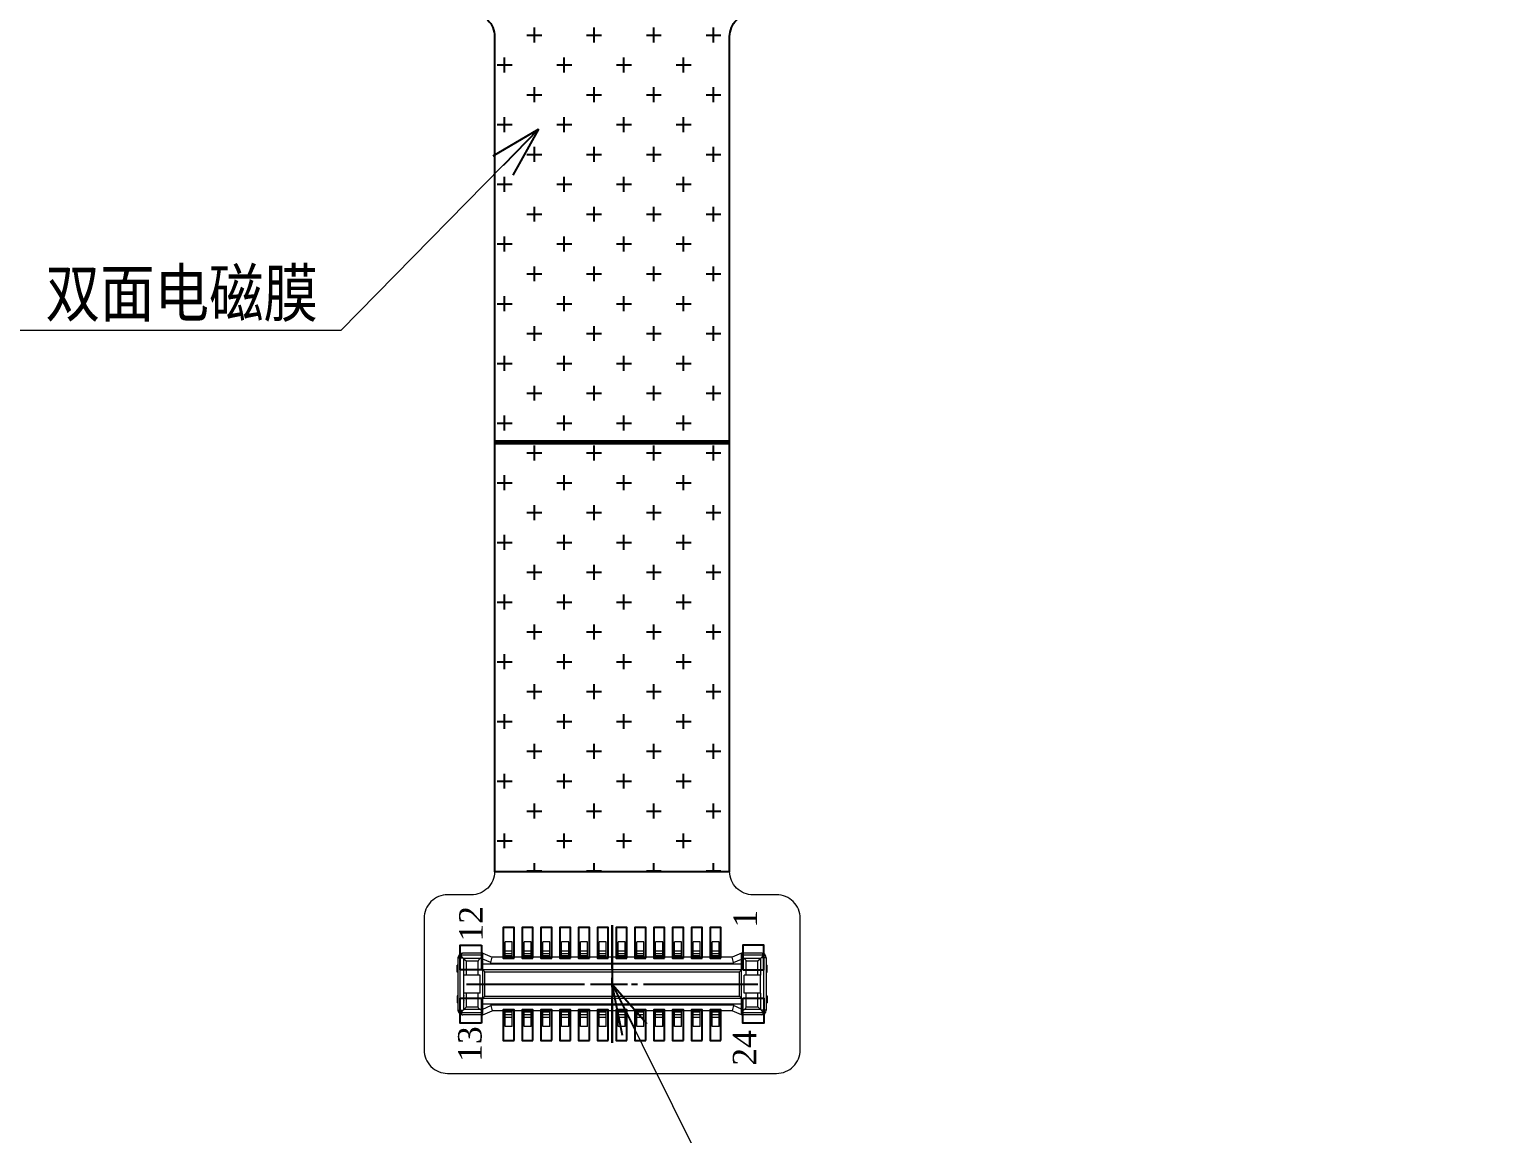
# Model space of a CAD drawing. Header units: millimetres. Extents: x 2678 to 7528, y -1679 to -1155.
# Drawn here: x 3114.19 to 3145.34, y -1332.89 to -1309.39 of the extents above; entities that cross this region are included whole.
import ezdxf

# ---------------------------------------------------------------- set-up
doc = ezdxf.new("R2010")
doc.units = ezdxf.units.MM
doc.linetypes.add('CENTER', pattern=[50.8, 31.75, -6.35, 6.35, -6.35])
doc.linetypes.add('CENTER2', pattern=[1.125, 0.75, -0.125, 0.125, -0.125])
doc.layers.add('Dim', color=3, linetype='Continuous', lineweight=13)
for name, color, linetype in [('EMI', 8, 'Continuous'), ('FPC', 5, 'Continuous'), ('KEEPOUT_01', 3, 'Continuous'), ('LCM FPC', 30, 'Continuous'), ('LCM-FPC', 30, 'Continuous')]:
    doc.layers.add(name, color=color, linetype=linetype)
doc.styles.add('CCN-1', font='', dxfattribs={"width": 0.85})
doc.styles.add('宋体 常规', font='')
doc.styles.add('样式 2', font='times.ttf')
doc.styles.add('汉字', font='')
doc.styles.get('CCN-1').set_extended_font_data('SimSun')
doc.styles.get('宋体 常规').set_extended_font_data('瀹嬩綋')
doc.styles.get('汉字').set_extended_font_data('SimSun')
doc.dimstyles.new('DIM-CCN', dxfattribs={"dimscale": 0.9, "dimtxt": 1.7, "dimasz": 1.2, "dimexe": 1.5, "dimexo": 0.5, "dimgap": 0.3, "dimtad": 1, "dimzin": 0, "dimdsep": 46, "dimtxsty": 'CCN-1', "dimblk": 'OPEN30', "dimcen": 0.05, "dimclrd": 256, "dimclre": 256, "dimclrt": 7, "dimadec": 0, "dimazin": 0, "dimtfac": 1, "dimtofl": 0, "dimtmove": 0, "dimatfit": 3, "dimldrblk": 'OPEN30', "dimfxl": 1, "dimtolj": 1, "dimtzin": 0, "dimlwd": -1, "dimlwe": -1, "dimarcsym": 0})

# ---------------------------------------------------------------- blocks, each defined once
blk = doc.blocks.new('_Open30')
at = {"color": 0, "linetype": 'ByBlock', "lineweight": -2}
for p, q in [((-1, 0.268), (0, 0)), ((0, 0), (-1, -0.268)), ((0, 0), (-1, 0))]:
    blk.add_line(p, q, dxfattribs=at)
blk = doc.blocks.new('14GM024')
at = {"color": 7, "lineweight": 5, "true_color": 0xffffff}
for p, q in [((617.333, 218.257), (617.331, 218.246)), ((617.331, 217.815), (617.331, 218.243)), ((617.338, 218.265), (617.333, 218.257)), ((617.35, 218.271), (617.338, 218.265)), ((617.376, 218.273), (617.35, 218.271)), ((617.376, 217.815), (617.376, 218.273)), ((617.431, 218.345), (617.431, 218.24)), ((618.546, 218.345), (617.431, 218.345)), ((617.431, 218.295), (618.546, 218.295)), ((617.431, 218.24), (617.447, 218.223)), ((617.447, 217.874), (617.447, 218.223)), ((617.447, 218.223), (617.45, 218.219)), ((617.45, 218.219), (617.798, 218.219)), ((617.45, 218.219), (617.504, 218.165)), ((617.504, 218.165), (617.504, 217.915)), ((617.504, 218.165), (617.798, 218.165)), ((617.588, 218.345), (617.588, 218.365)), ((617.738, 218.365), (617.588, 218.365)), ((617.738, 218.345), (617.738, 218.365)), ((617.798, 217.875), (617.798, 218.222)), ((617.798, 218.222), (618.178, 218.222)), ((618.178, 217.875), (618.178, 218.222)), ((618.178, 218.219), (618.527, 218.219)), ((618.178, 218.165), (618.473, 218.165)), ((618.239, 218.345), (618.239, 218.365)), ((618.239, 218.365), (618.389, 218.365)), ((618.389, 218.345), (618.389, 218.365)), ((618.527, 218.219), (618.473, 218.165)), ((618.473, 217.915), (618.473, 218.165)), ((618.531, 218.223), (618.527, 218.219)), ((618.546, 218.24), (618.531, 218.223)), ((618.531, 217.874), (618.531, 218.223)), ((618.546, 218.345), (618.546, 218.24)), ((618.601, 217.815), (618.601, 218.273)), ((618.601, 218.273), (618.627, 218.271)), ((618.627, 218.271), (618.639, 218.265)), ((618.639, 218.265), (618.644, 218.258)), ((618.645, 218.257), (618.646, 218.246)), ((618.646, 217.815), (618.646, 218.243)), ((617.331, 217.815), (617.419, 217.615)), ((617.332, 217.815), (617.456, 217.815)), ((617.411, 217.815), (617.447, 217.874)), ((617.456, 217.815), (617.531, 217.644)), ((617.456, 217.815), (618.507, 217.815)), ((617.504, 217.915), (617.798, 217.915)), ((617.564, 212.315), (617.564, 217.815)), ((617.689, 217.815), (617.689, 212.315)), ((617.729, 217.775), (617.689, 217.815)), ((617.729, 217.775), (617.729, 212.355)), ((617.729, 217.775), (618.249, 217.775)), ((617.798, 217.875), (618.178, 217.875)), ((618.178, 217.915), (618.473, 217.915)), ((618.249, 217.775), (618.289, 217.815)), ((618.249, 217.775), (618.249, 212.355)), ((618.289, 212.315), (618.289, 217.815)), ((618.414, 212.315), (618.414, 217.815)), ((618.446, 217.644), (618.521, 217.815)), ((618.507, 217.815), (618.521, 217.815)), ((618.521, 217.815), (618.646, 217.815)), ((618.566, 217.815), (618.531, 217.874)), ((618.646, 217.815), (618.559, 217.615)), ((617.531, 217.644), (617.419, 217.615)), ((617.419, 212.515), (617.419, 217.615)), ((617.544, 217.647), (617.531, 217.644)), ((617.544, 217.647), (617.544, 212.483)), ((618.434, 217.647), (618.434, 212.483)), ((618.434, 217.647), (618.446, 217.644)), ((618.446, 217.644), (618.559, 217.616)), ((618.559, 212.515), (618.559, 217.615)), ((617.089, 217.19), (617.089, 217.34)), ((617.089, 217.34), (617.419, 217.34)), ((617.089, 217.19), (617.419, 217.19)), ((617.288, 217.34), (617.288, 217.19)), ((617.337, 217.19), (617.337, 217.34)), ((617.388, 217.19), (617.388, 217.34)), ((618.559, 217.34), (618.889, 217.34)), ((618.559, 217.19), (618.889, 217.19)), ((618.589, 217.19), (618.589, 217.34)), ((618.641, 217.34), (618.641, 217.19)), ((618.689, 217.19), (618.689, 217.34)), ((618.889, 217.19), (618.889, 217.34)), ((617.089, 216.79), (617.089, 216.94)), ((617.089, 216.94), (617.419, 216.94)), ((617.288, 216.94), (617.288, 216.79)), ((617.337, 216.79), (617.337, 216.94)), ((617.388, 216.79), (617.388, 216.94)), ((618.559, 216.94), (618.889, 216.94)), ((618.589, 216.79), (618.589, 216.94)), ((618.641, 216.94), (618.641, 216.79)), ((618.689, 216.79), (618.689, 216.94)), ((618.889, 216.79), (618.889, 216.94)), ((617.089, 216.79), (617.419, 216.79)), ((617.089, 216.39), (617.089, 216.54)), ((617.089, 216.54), (617.419, 216.54)), ((617.288, 216.54), (617.288, 216.39)), ((617.337, 216.39), (617.337, 216.54)), ((617.388, 216.39), (617.388, 216.54)), ((618.559, 216.79), (618.889, 216.79)), ((618.559, 216.54), (618.889, 216.54)), ((618.589, 216.39), (618.589, 216.54)), ((618.641, 216.54), (618.641, 216.39)), ((618.689, 216.39), (618.689, 216.54)), ((618.889, 216.39), (618.889, 216.54)), ((617.089, 216.39), (617.419, 216.39)), ((618.559, 216.39), (618.889, 216.39)), ((617.089, 215.99), (617.089, 216.14)), ((617.089, 216.14), (617.419, 216.14)), ((617.089, 215.99), (617.419, 215.99)), ((617.288, 216.14), (617.288, 215.99)), ((617.337, 215.99), (617.337, 216.14)), ((617.388, 215.99), (617.388, 216.14)), ((618.559, 216.14), (618.889, 216.14)), ((618.559, 215.99), (618.889, 215.99)), ((618.589, 215.99), (618.589, 216.14)), ((618.641, 216.14), (618.641, 215.99)), ((618.689, 215.99), (618.689, 216.14)), ((618.889, 215.99), (618.889, 216.14)), ((617.089, 215.59), (617.089, 215.74)), ((617.089, 215.74), (617.419, 215.74)), ((617.089, 215.59), (617.419, 215.59)), ((617.288, 215.74), (617.288, 215.59)), ((617.337, 215.59), (617.337, 215.74)), ((617.388, 215.59), (617.388, 215.74)), ((618.559, 215.74), (618.889, 215.74)), ((618.559, 215.59), (618.889, 215.59)), ((618.589, 215.59), (618.589, 215.74)), ((618.641, 215.74), (618.641, 215.59)), ((618.689, 215.59), (618.689, 215.74)), ((618.889, 215.59), (618.889, 215.74)), ((617.089, 215.19), (617.089, 215.34)), ((617.089, 215.34), (617.419, 215.34)), ((617.288, 215.34), (617.288, 215.19)), ((617.337, 215.19), (617.337, 215.34)), ((617.388, 215.19), (617.388, 215.34)), ((618.559, 215.34), (618.889, 215.34)), ((618.589, 215.19), (618.589, 215.34)), ((618.641, 215.34), (618.641, 215.19)), ((618.689, 215.19), (618.689, 215.34)), ((618.889, 215.19), (618.889, 215.34)), ((617.089, 215.19), (617.419, 215.19)), ((618.559, 215.19), (618.889, 215.19)), ((617.089, 214.79), (617.089, 214.94)), ((617.089, 214.94), (617.419, 214.94)), ((617.089, 214.79), (617.419, 214.79)), ((617.288, 214.94), (617.288, 214.79)), ((617.337, 214.79), (617.337, 214.94)), ((617.388, 214.79), (617.388, 214.94)), ((618.559, 214.94), (618.889, 214.94)), ((618.559, 214.79), (618.889, 214.79)), ((618.589, 214.79), (618.589, 214.94)), ((618.641, 214.94), (618.641, 214.79)), ((618.689, 214.79), (618.689, 214.94)), ((618.889, 214.79), (618.889, 214.94)), ((617.089, 214.39), (617.089, 214.54)), ((617.089, 214.54), (617.419, 214.54)), ((617.089, 214.39), (617.419, 214.39)), ((617.288, 214.54), (617.288, 214.39)), ((617.337, 214.39), (617.337, 214.54)), ((617.388, 214.39), (617.388, 214.54)), ((618.559, 214.54), (618.889, 214.54)), ((618.559, 214.39), (618.889, 214.39)), ((618.589, 214.39), (618.589, 214.54)), ((618.641, 214.54), (618.641, 214.39)), ((618.689, 214.39), (618.689, 214.54)), ((618.889, 214.39), (618.889, 214.54)), ((617.089, 213.99), (617.089, 214.14)), ((617.089, 214.14), (617.419, 214.14)), ((617.288, 214.14), (617.288, 213.99)), ((617.337, 213.99), (617.337, 214.14)), ((617.388, 213.99), (617.388, 214.14)), ((618.559, 214.14), (618.889, 214.14)), ((618.589, 213.99), (618.589, 214.14)), ((618.641, 214.14), (618.641, 213.99)), ((618.689, 213.99), (618.689, 214.14)), ((618.889, 213.99), (618.889, 214.14)), ((617.089, 213.99), (617.419, 213.99)), ((617.089, 213.59), (617.089, 213.74)), ((617.089, 213.74), (617.419, 213.74)), ((617.288, 213.74), (617.288, 213.59)), ((617.337, 213.59), (617.337, 213.74)), ((617.388, 213.59), (617.388, 213.74)), ((618.559, 213.99), (618.889, 213.99)), ((618.559, 213.74), (618.889, 213.74)), ((618.589, 213.59), (618.589, 213.74)), ((618.641, 213.74), (618.641, 213.59)), ((618.689, 213.59), (618.689, 213.74)), ((618.889, 213.59), (618.889, 213.74)), ((617.089, 213.59), (617.419, 213.59)), ((618.559, 213.59), (618.889, 213.59)), ((617.089, 213.19), (617.089, 213.34)), ((617.089, 213.34), (617.419, 213.34)), ((617.089, 213.19), (617.419, 213.19)), ((617.288, 213.34), (617.288, 213.19)), ((617.337, 213.19), (617.337, 213.34)), ((617.388, 213.19), (617.388, 213.34)), ((618.559, 213.34), (618.889, 213.34)), ((618.559, 213.19), (618.889, 213.19)), ((618.589, 213.19), (618.589, 213.34)), ((618.641, 213.34), (618.641, 213.19)), ((618.689, 213.19), (618.689, 213.34)), ((618.889, 213.19), (618.889, 213.34)), ((617.089, 212.79), (617.089, 212.94)), ((617.089, 212.94), (617.419, 212.94)), ((617.089, 212.79), (617.419, 212.79)), ((617.288, 212.94), (617.288, 212.79)), ((617.337, 212.79), (617.337, 212.94)), ((617.388, 212.79), (617.388, 212.94)), ((618.559, 212.94), (618.889, 212.94)), ((618.559, 212.79), (618.889, 212.79)), ((618.589, 212.79), (618.589, 212.94)), ((618.641, 212.94), (618.641, 212.79)), ((618.689, 212.79), (618.689, 212.94)), ((618.889, 212.79), (618.889, 212.94)), ((617.331, 212.315), (617.419, 212.515)), ((617.531, 212.486), (617.419, 212.515)), ((617.456, 212.315), (617.531, 212.486)), ((617.544, 212.483), (617.531, 212.486)), ((618.434, 212.483), (618.446, 212.486)), ((618.446, 212.486), (618.559, 212.515)), ((618.446, 212.486), (618.521, 212.315)), ((618.646, 212.315), (618.559, 212.515)), ((617.331, 211.885), (617.331, 212.315)), ((617.332, 212.315), (617.456, 212.315)), ((617.376, 211.858), (617.376, 212.315)), ((617.411, 212.315), (617.447, 212.256)), ((617.447, 211.908), (617.447, 212.256)), ((617.456, 212.315), (617.47, 212.315)), ((617.47, 212.315), (618.521, 212.315)), ((617.504, 212.215), (617.504, 211.965)), ((617.504, 212.215), (617.798, 212.215)), ((617.729, 212.355), (617.689, 212.315)), ((617.729, 212.355), (618.249, 212.355)), ((617.798, 211.908), (617.798, 212.256)), ((617.798, 212.256), (618.178, 212.256)), ((618.178, 211.908), (618.178, 212.256)), ((618.178, 212.215), (618.473, 212.215)), ((618.249, 212.355), (618.289, 212.315)), ((618.473, 211.965), (618.473, 212.215)), ((618.521, 212.315), (618.646, 212.315)), ((618.566, 212.315), (618.531, 212.256)), ((618.531, 211.908), (618.531, 212.256)), ((618.601, 211.858), (618.601, 212.315)), ((618.646, 211.887), (618.646, 212.315)), ((617.333, 211.874), (617.331, 211.885)), ((617.338, 211.865), (617.333, 211.874)), ((617.35, 211.86), (617.338, 211.865)), ((617.376, 211.858), (617.35, 211.86)), ((617.431, 211.891), (617.447, 211.908)), ((617.431, 211.785), (617.431, 211.891)), ((617.447, 211.908), (617.45, 211.911)), ((617.45, 211.911), (617.504, 211.965)), ((617.798, 211.911), (617.45, 211.911)), ((617.504, 211.965), (617.798, 211.965)), ((617.798, 211.908), (618.178, 211.908)), ((618.178, 211.965), (618.473, 211.965)), ((618.527, 211.911), (618.178, 211.911)), ((618.527, 211.911), (618.473, 211.965)), ((618.531, 211.908), (618.527, 211.911)), ((618.546, 211.891), (618.531, 211.908)), ((618.546, 211.785), (618.546, 211.891)), ((618.601, 211.858), (618.627, 211.86)), ((618.627, 211.86), (618.639, 211.865)), ((618.639, 211.865), (618.645, 211.874)), ((618.645, 211.874), (618.646, 211.885)), ((617.431, 211.835), (618.546, 211.835)), ((618.546, 211.785), (617.431, 211.785)), ((617.588, 211.785), (617.588, 211.765)), ((617.738, 211.765), (617.588, 211.765)), ((617.738, 211.785), (617.738, 211.765)), ((618.239, 211.785), (618.239, 211.765)), ((618.239, 211.765), (618.389, 211.765)), ((618.389, 211.785), (618.389, 211.765))]:
    blk.add_line(p, q, dxfattribs=at)
at = {"color": 4}
for points in [[(617.159, 217.845), (617.159, 218.295), (617.689, 218.295), (617.689, 217.845)], [(618.819, 217.845), (618.289, 217.845), (618.289, 218.295), (618.819, 218.295)], [(617.689, 212.285), (617.689, 211.835), (617.159, 211.835), (617.159, 212.285)], [(618.289, 212.285), (618.289, 211.835), (618.819, 211.835), (618.819, 212.285)]]:
    blk.add_lwpolyline(points, close=True, dxfattribs=at)
at = {"color": 7, "lineweight": 5, "true_color": 0xffffff}
for centre, radius, start, end in [((617.431, 218.245), 0.1, 90, 180), ((617.438, 218.243), 0.107, 178.6047, 180.0137), ((618.546, 218.245), 0.1, 0, 90), ((618.624, 218.25), 0.0222, 17.4674, 21.2181), ((618.539, 218.243), 0.107, 359.9863, 1.3953), ((617.44, 211.887), 0.109, 179.9936, 181.1113), ((617.431, 211.885), 0.1, 180, 270), ((618.546, 211.885), 0.1, 270, 0), ((618.541, 211.887), 0.105, 358.5802, 0.0117)]:
    blk.add_arc(centre, radius, start, end, dxfattribs=at)
for points, knots in [([(617.431, 218.295), (617.416, 218.295), (617.387, 218.291), (617.361, 218.279), (617.35, 218.271)], [0, 0, 0, 0, 0.534694, 1, 1, 1, 1]), ([(618.627, 218.271), (618.617, 218.279), (618.59, 218.291), (618.561, 218.295), (618.546, 218.295)], [0, 0, 0, 0, 0.465306, 1, 1, 1, 1]), ([(618.546, 218.24), (618.55, 218.244), (618.558, 218.252), (618.571, 218.263), (618.585, 218.27), (618.596, 218.273), (618.601, 218.273)], [0, 0, 0, 0, 0.262675, 0.518002, 0.763606, 1, 1, 1, 1]), ([(617.447, 217.874), (617.45, 217.879), (617.457, 217.889), (617.469, 217.902), (617.485, 217.912), (617.498, 217.915), (617.504, 217.915)], [0, 0, 0, 0, 0.241777, 0.488003, 0.740705, 1, 1, 1, 1]), ([(618.53, 217.875), (618.527, 217.88), (618.52, 217.889), (618.508, 217.902), (618.492, 217.912), (618.48, 217.915), (618.473, 217.915)], [0, 0, 0, 0, 0.241737, 0.487994, 0.740729, 1, 1, 1, 1]), ([(617.331, 212.314), (617.331, 212.314), (617.331, 212.314), (617.331, 212.315), (617.331, 212.315), (617.331, 212.315), (617.331, 212.315)], [0, 0, 0, 0, 0.099063, 0.225886, 0.451708, 1, 1, 1, 1]), ([(617.447, 212.256), (617.45, 212.251), (617.457, 212.241), (617.469, 212.228), (617.485, 212.218), (617.498, 212.215), (617.504, 212.215)], [0, 0, 0, 0, 0.241777, 0.488003, 0.740705, 1, 1, 1, 1]), ([(618.53, 212.256), (618.527, 212.251), (618.52, 212.241), (618.508, 212.228), (618.492, 212.218), (618.48, 212.215), (618.473, 212.215)], [0, 0, 0, 0, 0.241737, 0.487994, 0.740729, 1, 1, 1, 1]), ([(617.431, 211.835), (617.416, 211.835), (617.387, 211.839), (617.361, 211.851), (617.35, 211.86)], [0, 0, 0, 0, 0.534694, 1, 1, 1, 1]), ([(618.627, 211.86), (618.617, 211.851), (618.59, 211.839), (618.561, 211.835), (618.546, 211.835)], [0, 0, 0, 0, 0.465306, 1, 1, 1, 1])]:
    blk.add_open_spline(points, degree=3, knots=knots, dxfattribs=at)
for points, weights in [([(617.431, 218.24), (617.401, 218.273), (617.376, 218.273)], [0.854842162137, 0.864879485986, 0.953090377978]), ([(617.376, 211.858), (617.401, 211.858), (617.431, 211.891)], [0.953090377724, 0.864879486017, 0.854842162147]), ([(618.546, 211.891), (618.576, 211.858), (618.601, 211.858)], [0.854842162143, 0.864879486004, 0.953090377812])]:
    blk.add_rational_spline(points, weights, degree=2, dxfattribs=at)
at = {"layer": 'FPC', "color": 1, "linetype": 'CENTER', "ltscale": 0.077125}
blk.add_line((617.989, 218.165), (617.989, 211.965), dxfattribs=at)
at = {"layer": 'FPC', "color": 1, "linetype": 'CENTER', "ltscale": 0.031099}
for p, q in [((619.239, 215.065), (616.739, 215.065)), ((616.739, 215.065), (619.239, 215.065))]:
    blk.add_line(p, q, dxfattribs=at)
at = {"layer": 'FPC', "color": 4}
for points in [[(616.789, 217.15), (617.439, 217.15), (617.439, 217.38), (616.789, 217.38)], [(616.789, 217.15), (617.439, 217.15), (617.439, 217.38), (616.789, 217.38)], [(618.539, 217.15), (619.189, 217.15), (619.189, 217.38), (618.539, 217.38)], [(618.539, 217.15), (619.189, 217.15), (619.189, 217.38), (618.539, 217.38)], [(616.789, 216.75), (617.439, 216.75), (617.439, 216.98), (616.789, 216.98)], [(616.789, 216.75), (617.439, 216.75), (617.439, 216.98), (616.789, 216.98)], [(618.539, 216.75), (619.189, 216.75), (619.189, 216.98), (618.539, 216.98)], [(618.539, 216.75), (619.189, 216.75), (619.189, 216.98), (618.539, 216.98)], [(616.789, 216.35), (617.439, 216.35), (617.439, 216.58), (616.789, 216.58)], [(616.789, 216.35), (617.439, 216.35), (617.439, 216.58), (616.789, 216.58)], [(618.539, 216.35), (619.189, 216.35), (619.189, 216.58), (618.539, 216.58)], [(618.539, 216.35), (619.189, 216.35), (619.189, 216.58), (618.539, 216.58)], [(616.789, 215.95), (617.439, 215.95), (617.439, 216.18), (616.789, 216.18)], [(616.789, 215.95), (617.439, 215.95), (617.439, 216.18), (616.789, 216.18)], [(618.539, 215.95), (619.189, 215.95), (619.189, 216.18), (618.539, 216.18)], [(618.539, 215.95), (619.189, 215.95), (619.189, 216.18), (618.539, 216.18)], [(616.789, 215.55), (617.439, 215.55), (617.439, 215.78), (616.789, 215.78)], [(616.789, 215.55), (617.439, 215.55), (617.439, 215.78), (616.789, 215.78)], [(618.539, 215.55), (619.189, 215.55), (619.189, 215.78), (618.539, 215.78)], [(618.539, 215.55), (619.189, 215.55), (619.189, 215.78), (618.539, 215.78)], [(616.789, 215.15), (617.439, 215.15), (617.439, 215.38), (616.789, 215.38)], [(616.789, 215.15), (617.439, 215.15), (617.439, 215.38), (616.789, 215.38)], [(618.539, 215.15), (619.189, 215.15), (619.189, 215.38), (618.539, 215.38)], [(618.539, 215.15), (619.189, 215.15), (619.189, 215.38), (618.539, 215.38)], [(616.789, 214.75), (617.439, 214.75), (617.439, 214.98), (616.789, 214.98)], [(616.789, 214.75), (617.439, 214.75), (617.439, 214.98), (616.789, 214.98)], [(618.539, 214.75), (619.189, 214.75), (619.189, 214.98), (618.539, 214.98)], [(618.539, 214.75), (619.189, 214.75), (619.189, 214.98), (618.539, 214.98)], [(616.789, 214.35), (617.439, 214.35), (617.439, 214.58), (616.789, 214.58)], [(616.789, 214.35), (617.439, 214.35), (617.439, 214.58), (616.789, 214.58)], [(618.539, 214.35), (619.189, 214.35), (619.189, 214.58), (618.539, 214.58)], [(618.539, 214.35), (619.189, 214.35), (619.189, 214.58), (618.539, 214.58)], [(616.789, 213.95), (617.439, 213.95), (617.439, 214.18), (616.789, 214.18)], [(616.789, 213.95), (617.439, 213.95), (617.439, 214.18), (616.789, 214.18)], [(618.539, 213.95), (619.189, 213.95), (619.189, 214.18), (618.539, 214.18)], [(618.539, 213.95), (619.189, 213.95), (619.189, 214.18), (618.539, 214.18)], [(616.789, 213.55), (617.439, 213.55), (617.439, 213.78), (616.789, 213.78)], [(616.789, 213.55), (617.439, 213.55), (617.439, 213.78), (616.789, 213.78)], [(618.539, 213.55), (619.189, 213.55), (619.189, 213.78), (618.539, 213.78)], [(618.539, 213.55), (619.189, 213.55), (619.189, 213.78), (618.539, 213.78)], [(616.789, 213.15), (617.439, 213.15), (617.439, 213.38), (616.789, 213.38)], [(616.789, 213.15), (617.439, 213.15), (617.439, 213.38), (616.789, 213.38)], [(618.539, 213.15), (619.189, 213.15), (619.189, 213.38), (618.539, 213.38)], [(618.539, 213.15), (619.189, 213.15), (619.189, 213.38), (618.539, 213.38)], [(616.789, 212.75), (617.439, 212.75), (617.439, 212.98), (616.789, 212.98)], [(616.789, 212.75), (617.439, 212.75), (617.439, 212.98), (616.789, 212.98)], [(618.539, 212.75), (619.189, 212.75), (619.189, 212.98), (618.539, 212.98)], [(618.539, 212.75), (619.189, 212.75), (619.189, 212.98), (618.539, 212.98)]]:
    blk.add_lwpolyline(points, close=True, dxfattribs=at)
at = {"layer": 'KEEPOUT_01', "color": 6, "linetype": 'CENTER2'}
for p, q in [((617.989, 217.775), (617.989, 212.355)), ((618.249, 215.065), (617.729, 215.065))]:
    blk.add_line(p, q, dxfattribs=at)
at = {"color": 0, "linetype": 'ByBlock', "lineweight": -2, "insert": (617.762, 218.211), "char_height": 0.005, "width": 0.35331, "attachment_point": 3, "style": '宋体 常规'}
blk.add_mtext('REX Electronics CON-Kyocea 14-5804-024-000-829+', dxfattribs=at)
at = {"layer": 'FPC', "color": 1, "lineweight": 5, "style": '样式 2'}
for s, p in [('13', (616.334, 217.843)), ('12', (618.893, 217.819)), ('24', (616.252, 211.998)), ('1', (619.189, 211.985))]:
    blk.add_text(s, height=0.5, dxfattribs=at).set_placement(p)

msp = doc.modelspace()

# ---------------------------------------------------------------- hatches: boundary and pattern name
at = {"layer": 'EMI'}
h = msp.add_hatch(dxfattribs=at)
h.set_pattern_fill('CROSS', color=8, scale=0.1, style=0)
h.set_pattern_definition([(0, (-32.4451, -421.7791), (0.635, 0.635), [0.3175, -0.9525]), (90, (-32.28636, -421.93786), (-0.635, 0.635), [0.3175, -0.9525])])
edge = h.paths.add_edge_path()
edge.add_line((3142.9513, -1300.3008), (3133.7166, -1300.3008))
edge.add_line((3133.7166, -1300.3008), (3133.7166, -1293.9134))
edge.add_line((3133.7166, -1293.9134), (3114.4279, -1293.9134))
edge.add_line((3114.4279, -1293.9134), (3114.4279, -1297.5823))
edge.add_line((3114.4279, -1297.5823), (3122.9569, -1297.5823))
edge.add_line((3122.9569, -1297.5823), (3122.9569, -1309.042))
edge.add_line((3122.9569, -1309.042), (3123.5879, -1309.042))
edge.add_arc((3123.5879, -1309.542), 0.5, 0, 90, ccw=False)
edge.add_line((3124.0879, -1309.542), (3124.0879, -1327.307))
edge.add_line((3124.0879, -1327.307), (3129.0879, -1327.307))
edge.add_line((3129.0879, -1327.307), (3129.0879, -1309.542))
edge.add_arc((3129.5879, -1309.542), 0.5, 90, 180, ccw=False)
edge.add_line((3129.5879, -1309.042), (3142.353, -1309.042))
edge.add_arc((3142.353, -1308.542), 0.5, 270, 360.00516)
edge.add_line((3142.853, -1308.5419), (3142.8523, -1300.3008))

# ---------------------------------------------------------------- linework, layer by layer
at = {"color": 7, "const_width": 0.1}
msp.add_lwpolyline([(3124.0879, -1318.171), (3129.0879, -1318.171)], dxfattribs=at)
at = {"layer": 'EMI'}
msp.add_lwpolyline([(3142.9513, -1300.3008), (3133.7166, -1300.3008), (3133.7166, -1293.9134), (3114.4279, -1293.9134), (3114.4279, -1297.5823), (3122.9569, -1297.5823), (3122.9569, -1309.042), (3123.5879, -1309.042, -0.4142136), (3124.0879, -1309.542), (3124.0879, -1327.307), (3129.0879, -1327.307), (3129.0879, -1309.542, -0.4142136), (3129.5879, -1309.042), (3142.353, -1309.042, 0.4142399), (3142.853, -1308.5419), (3142.8523, -1300.3008)], format="xyb", dxfattribs=at)
at = {"layer": 'LCM-FPC', "lineweight": 5}
msp.add_lwpolyline([(3123.5879, -1309.042, -0.4142136), (3124.0879, -1309.542), (3124.0879, -1327.307, -0.4142136), (3123.5879, -1327.801), (3123.0879, -1327.801, 0.4142136), (3122.5879, -1328.301), (3122.5879, -1331.101, 0.4142136), (3123.0879, -1331.601), (3130.0879, -1331.601, 0.4142136), (3130.5879, -1331.101), (3130.5879, -1328.301, 0.4142136), (3130.0879, -1327.801), (3129.5879, -1327.801, -0.4142136), (3129.0879, -1327.307), (3129.0879, -1309.542, -0.4142136), (3129.5879, -1309.042), (3142.353, -1309.042, 0.4142399), (3142.853, -1308.5419), (3142.8515, -1290.8218, 0.4141872), (3142.3515, -1290.3218), (3114.9279, -1290.3218, 0.4142136), (3114.4279, -1290.8218), (3114.4279, -1308.542, 0.4142136), (3114.9279, -1309.042)], format="xyb", close=True, dxfattribs=at)

# ---------------------------------------------------------------- block references
at = {"layer": 'LCM FPC', "lineweight": 5, "rotation": 90}
msp.add_blockref('14GM024', (3341.6531, -1947.6897), dxfattribs=at)

# ---------------------------------------------------------------- texts
at = {"layer": 'Dim', "insert": (3114.5344, -1315.6093), "char_height": 1, "width": 9.506698, "attachment_point": 7, "style": '汉字'}
msp.add_mtext('{\\fNSimSun|b0|i0|c134|p49;\\W0.85;双面电磁膜}', dxfattribs=at)

# ---------------------------------------------------------------- leaders
at = {"layer": 'Dim'}
for points in [[(3125.0233, -1311.5126), (3120.8138, -1315.7963), (3111.4198, -1315.7963)], [(3126.5879, -1329.701), (3129.6628, -1335.8771), (3145.3423, -1335.8771)]]:
    msp.add_leader(points, dimstyle='DIM-CCN', dxfattribs=at)

doc.saveas('drawing.dxf')
